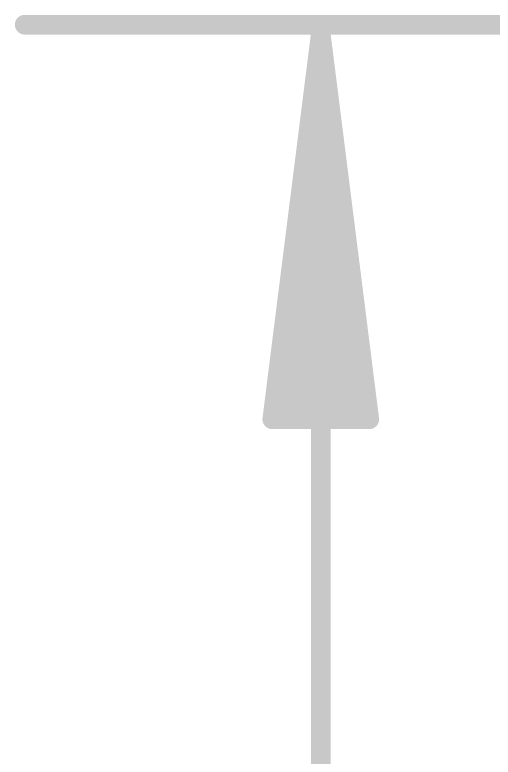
# Model space of a CAD drawing. Extents: x -42 to 65, y -11 to 21.
# Drawn here: x -3.285 to -0.135, y 12.953 to 17.845 of the extents above; entities that cross this region are included whole.
import ezdxf

# ---------------------------------------------------------------- set-up
doc = ezdxf.new("R2010")
doc.units = 0
doc.layers.add('47', color=253, linetype='CONTINUOUS')

msp = doc.modelspace()

# ---------------------------------------------------------------- linework, layer by layer
at = {"layer": '47', "const_width": 0.13}
for points in [[(0, 17.78), (-3.22, 17.78)], [(-1.27, 17.715), (-1.5892, 15.18)], [(-1.27, 17.715), (-1.53, 15.18)], [(-1.27, 17.715), (-1.4, 15.18)], [(-1.27, 0.065), (-1.27, 17.715)], [(-0.9508, 15.18), (-1.27, 17.715)], [(-1.14, 15.18), (-1.27, 17.715)], [(-1.01, 15.18), (-1.27, 17.715)], [(-1.5892, 15.18), (-0.9508, 15.18)]]:
    msp.add_lwpolyline(points, dxfattribs=at)
at = {"layer": '47', "const_width": 0.065}
for points in [[(-3.22, 17.8125, 1), (-3.22, 17.7475)], [(-1.2375, 17.715, 1), (-1.3025, 17.715)], [(-1.2378, 17.7191, 1), (-1.3022, 17.7109)], [(-1.2375, 17.7133, 1), (-1.3025, 17.7167)], [(-1.2375, 17.7167, 1), (-1.3025, 17.7133)], [(-1.2377, 17.7183, 1), (-1.3023, 17.7117)], [(-1.2377, 17.7117, 1), (-1.3023, 17.7183)], [(-1.2378, 17.7109, 1), (-1.3022, 17.7191)], [(-1.6215, 15.1841, 1), (-1.557, 15.1759)], [(-1.5892, 15.2125, 1), (-1.5892, 15.1475)], [(-1.5623, 15.1833, 1), (-1.4977, 15.1767)], [(-1.4325, 15.1817, 1), (-1.3675, 15.1783)], [(-1.1725, 15.1783, 1), (-1.1075, 15.1817)], [(-1.0423, 15.1767, 1), (-0.9777, 15.1833)], [(-0.983, 15.1759, 1), (-0.9185, 15.1841)], [(-0.9508, 15.1475, 1), (-0.9508, 15.2125)]]:
    msp.add_lwpolyline(points, format="xyb", dxfattribs=at)

doc.saveas('drawing.dxf')
